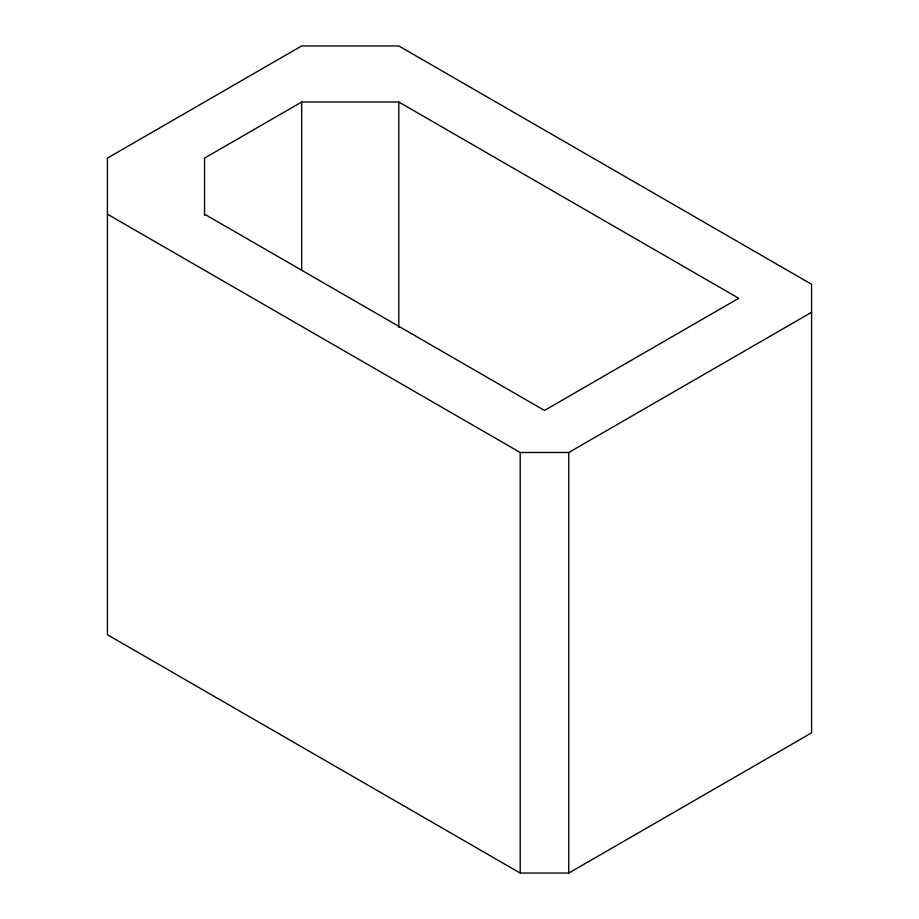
<?xml version="1.0" encoding="UTF-8"?>
<svg xmlns="http://www.w3.org/2000/svg" width="919" height="919" viewBox="0 0 919 919"><rect width="100%" height="100%" fill="white"/><g stroke="black" fill="none" stroke-linecap="round" stroke-linejoin="round"><path stroke-width="1.38" d="M204.546 214.173L544.485 410.437L738.727 298.284L398.8 102.02L301.673 102.02L204.546 158.102L204.546 215.517M107.42 214.173L520.2 452.493L568.769 452.493L811.58 312.299M568.769 873.05L811.58 732.868L811.58 284.27L398.8 45.95L301.673 45.95L107.42 158.102L107.42 634.73L520.2 873.05L568.769 873.05L568.769 452.493M520.2 452.493L520.2 873.05M398.8 102.02L398.8 327.382M301.673 102.02L301.673 269.968"/></g></svg>
